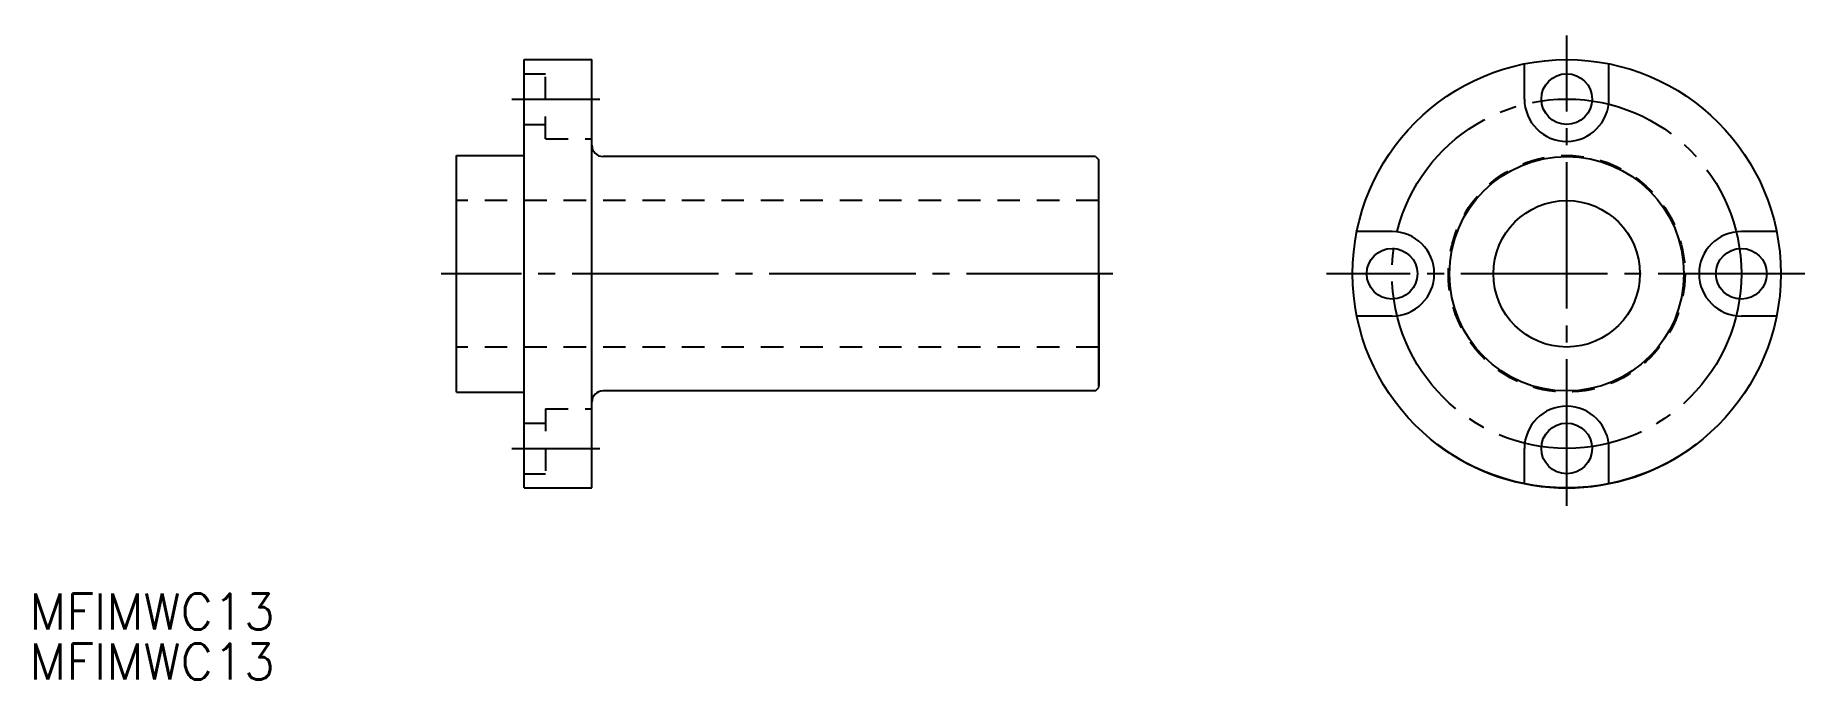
# Model space of a CAD drawing. Extents: x 80 to 237, y 139 to 196.
import ezdxf

# ---------------------------------------------------------------- set-up
doc = ezdxf.new("R2010")
doc.units = 0
doc.linetypes.add('CENTER', pattern=[17.5, 13, -1.5, 1.5, -1.5])
doc.linetypes.add('DASHED', pattern=[3.5, 2, -1.5])
doc.layers.get('0').update_dxf_attribs({"linetype": 'CONTINUOUS'})
doc.layers.add('CENTER', color=1, linetype='CENTER')
doc.styles.get("Standard").update_dxf_attribs({"font": 'txt.shx', "bigfont": '@extfont2.shx'})

msp = doc.modelspace()

# ---------------------------------------------------------------- linework, layer by layer
at = {"color": 7, "linetype": 'CONTINUOUS'}
for p, q in [((123.44, 193.71), (129.44, 193.71)), ((123.44, 155.71), (123.44, 193.71)), ((129.44, 155.71), (129.44, 193.71)), ((212.21, 190.21), (212.21, 193.32)), ((219.71, 190.21), (219.71, 193.32)), ((117.44, 164.21), (117.44, 185.21)), ((117.44, 185.21), (123.44, 185.21)), ((174.14, 185.11), (130.44, 185.11)), ((174.14, 185.11), (174.44, 184.81)), ((174.44, 164.61), (174.44, 184.81)), ((174.44, 174.71), (174.44, 184.61)), ((200.46, 178.46), (197.34, 178.46)), ((234.57, 178.46), (231.46, 178.46)), ((174.44, 174.71), (174.44, 164.81)), ((200.46, 170.96), (197.34, 170.96)), ((234.57, 170.96), (231.46, 170.96)), ((117.44, 164.21), (123.44, 164.21)), ((174.14, 164.31), (130.44, 164.31)), ((174.14, 164.31), (174.44, 164.61)), ((212.21, 156.09), (212.21, 159.21)), ((219.71, 156.09), (219.71, 159.21)), ((123.44, 155.71), (129.44, 155.71))]:
    msp.add_line(p, q, dxfattribs=at)
at = {"color": 3, "linetype": 'DASHED'}
for p, q in [((125.34, 186.67), (125.34, 193.71)), ((123.44, 192.46), (125.34, 192.46)), ((123.44, 187.96), (125.34, 187.96)), ((125.34, 186.67), (129.44, 186.67)), ((174.44, 181.21), (117.44, 181.21)), ((174.44, 168.21), (117.44, 168.21)), ((125.34, 162.74), (129.44, 162.74)), ((125.34, 162.74), (125.34, 155.71)), ((123.44, 161.46), (125.34, 161.46)), ((123.44, 156.96), (125.34, 156.96))]:
    msp.add_line(p, q, dxfattribs=at)
at = {"color": 7, "linetype": 'CONTINUOUS'}
for centre, radius in [((215.96, 174.71), 19), ((215.96, 190.21), 2.25), ((215.96, 174.71), 10.4), ((215.96, 174.71), 6.5), ((200.46, 174.71), 2.25), ((231.46, 174.71), 2.25), ((215.96, 159.21), 2.25)]:
    msp.add_circle(centre, radius, dxfattribs=at)
at = {"color": 3, "linetype": 'DASHED'}
msp.add_circle((215.96, 174.71), 10.5, dxfattribs=at)
at = {"color": 7, "linetype": 'CONTINUOUS'}
for centre, radius, start, end in [((215.96, 190.21), 3.75, 180, 0), ((130.44, 186.11), 1, 180, 270), ((200.46, 174.71), 3.75, 270, 90), ((231.46, 174.71), 3.75, 90, 270), ((130.44, 163.31), 1, 90, 180), ((215.96, 159.21), 3.75, 0, 180)]:
    msp.add_arc(centre, radius, start, end, dxfattribs=at)
at = {"color": 3, "linetype": 'CONTINUOUS'}
msp.add_arc((215.96, 174.71), 19, 232.7522, 307.2478, dxfattribs=at)
at = {"layer": 'CENTER', "color": 1, "linetype": 'CENTER'}
for p, q in [((215.96, 154.12), (215.96, 195.86)), ((122.34, 190.21), (130.16, 190.21)), ((175.69, 174.71), (116.08, 174.71)), ((237.08, 174.71), (194.65, 174.71)), ((122.34, 159.21), (130.16, 159.21))]:
    msp.add_line(p, q, dxfattribs=at)
msp.add_circle((215.96, 174.71), 15.5, dxfattribs=at)

# ---------------------------------------------------------------- texts
at = {"color": 7, "linetype": 'CONTINUOUS'}
for p in [(79.51, 143.14), (79.51, 138.7)]:
    msp.add_text('MFIMWC13', height=3.2, dxfattribs=at).set_placement(p)

doc.saveas('drawing.dxf')
